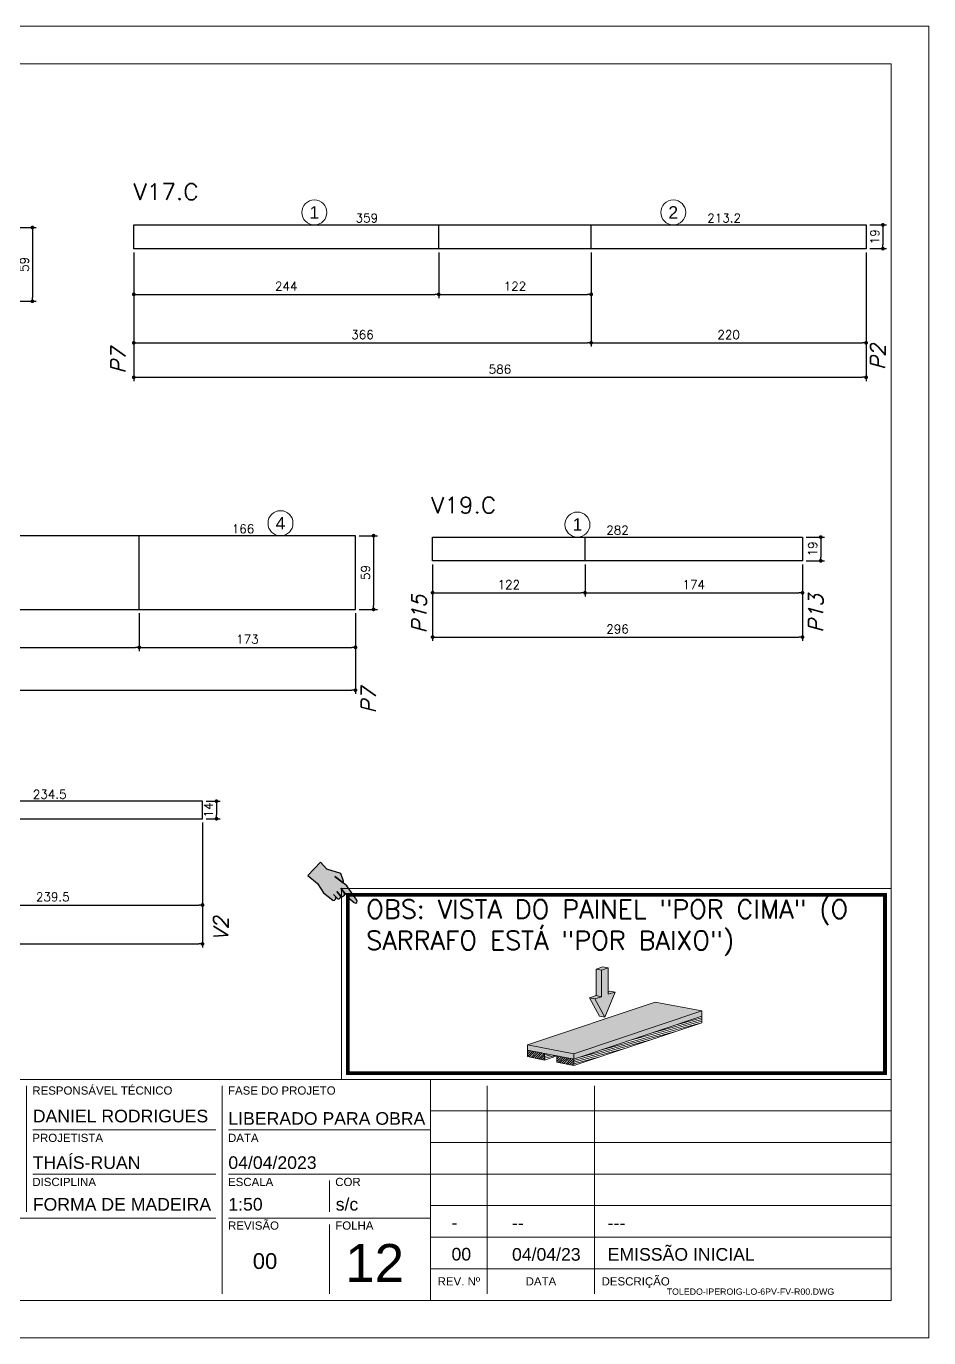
# Model space of a CAD drawing. Extents: x -20676 to 4767, y -817 to 14640.
# Drawn here: x -19914 to -19191, y 5232 to 6282 of the extents above; entities that cross this region are included whole.
import ezdxf
from ezdxf.enums import TextEntityAlignment as Align
from ezdxf.lldxf.tags import DXFTag

# ---------------------------------------------------------------- set-up
doc = ezdxf.new("R2010")
doc.units = 0
doc.header["$PDMODE"] = 2
doc.header["$PDSIZE"] = 10
doc.linetypes.add('CABLIN', pattern=[0.35, 0.25, -0.1])
doc.layers.get('0').update_dxf_attribs({"lineweight": 13})
doc.layers.get('Defpoints').update_dxf_attribs({"lineweight": 13})
for name, color, linetype, lineweight in [('contorno de painel', 7, 'Continuous', 13), ('cotas', 4, 'Continuous', 13), ('FOLHA MB', 7, 'Continuous', 13), ('HACHURACONCRETO', 7, 'Continuous', 13), ('Romaneio', 1, 'Continuous', 13), ('texto de viga', 7, 'Continuous', 13)]:
    doc.layers.add(name, color=color, linetype=linetype, lineweight=lineweight)
for name, color, linetype in [('Cota Sarrafo', 180, 'Continuous'), ('Painéis', 200, 'Continuous'), ('REGUA-80', 111, 'Continuous'), ('TEXTO_GERAL', 7, 'Continuous'), ('va165-sec', 5, 'DASHED')]:
    doc.layers.add(name, color=color, linetype=linetype)
doc.styles.add('ARIAL', font='arial.ttf', dxfattribs={"oblique": 15, "height": 25})
doc.styles.add('MB_C01', font='arial.ttf', dxfattribs={"height": 1.3})
doc.styles.add('MB_C02', font='arial.ttf', dxfattribs={"height": 2})
doc.styles.add('MB_C03', font='arial.ttf', dxfattribs={"height": 2.5})
doc.styles.add('MB_C04', font='arial.ttf', dxfattribs={"height": 6})
doc.styles.add('REGUA-120', font='ROMANS.shx', dxfattribs={"height": 15})
doc.styles.add('ROMANS', font='romans.shx')
tags = doc.linetypes.add('DASHED', pattern=[0.75, 0.5, -0.25]).pattern_tags.tags
tags[6:7] = [DXFTag(74, 4), DXFTag(75, 0), DXFTag(340, '0'), DXFTag(46, 1.0), DXFTag(50, 0.0), DXFTag(44, 0.0), DXFTag(45, 0.0)]
tags[4:5] = [DXFTag(74, 4), DXFTag(75, 0), DXFTag(340, '0'), DXFTag(46, 1.0), DXFTag(50, 0.0), DXFTag(44, 0.0), DXFTag(45, 0.0)]
doc.dimstyles.new('PAINEL', dxfattribs={"dimtxt": 7, "dimasz": 3, "dimexe": 3, "dimexo": 3, "dimgap": 3, "dimtad": 1, "dimdec": 1, "dimzin": 12, "dimdsep": 46, "dimtxsty": 'ROMANS', "dimblk": 'DOT', "dimcen": 0, "dimclrd": 4, "dimclre": 4, "dimclrt": 240, "dimadec": 1, "dimazin": 3, "dimtfac": 1, "dimtdec": 1, "dimtmove": 0, "dimatfit": 3, "dimfxl": 0, "dimtolj": 1, "dimtzin": 12, "dimarcsym": 0})
doc.dimstyles.new('projeto2', dxfattribs={"dimtxt": 7, "dimasz": 5, "dimexe": 1.25, "dimexo": 2.5, "dimgap": 2, "dimtad": 1, "dimdec": 1, "dimdsep": 46, "dimtxsty": 'ROMANS', "dimblk": 'OBLIQUE', "dimcen": 10, "dimdle": 1, "dimse1": 1, "dimse2": 1, "dimsd1": 1, "dimsd2": 1, "dimclrd": 256, "dimclre": 256, "dimclrt": 3, "dimadec": 0, "dimazin": 0, "dimtfac": 1, "dimtdec": 1, "dimtmove": 0, "dimatfit": 3, "dimldrblk": 'OBLIQUE', "dimfxl": 0, "dimlwd": -1, "dimlwe": -1, "dimarcsym": 0})

# ---------------------------------------------------------------- blocks, each defined once
blk = doc.blocks.new('A$Ceb89ac90')
at = {"color": 1}
for p, q in [((1086.3, 356.7), (70, 356.7)), ((763, 351.7), (763, 250.7)), ((919.6, 351.7), (919.6, 185)), ((1086.3, 356.7), (1086.3, 179.9)), ((1455, 356.7), (1086.3, 356.7)), ((1131.8, 185), (1131.8, 351.7)), ((1217.6, 351.7), (1217.6, 185)), ((1455, 331.5), (1086.3, 331.5)), ((914.6, 316.3), (768.1, 316.3)), ((1086.3, 316.3), (924.7, 316.3)), ((1455, 306.2), (1086.3, 306.2)), ((914.6, 281), (768.1, 281)), ((1086.3, 281), (924.7, 281)), ((1005.5, 275.9), (1005.5, 250.7)), ((1455, 281), (1086.3, 281)), ((1455, 255.7), (1086.3, 255.7)), ((914.6, 245.6), (440.7, 245.6)), ((1086.3, 245.6), (924.7, 245.6)), ((1005.5, 240.6), (1005.5, 185)), ((1455, 230.4), (1086.3, 230.4)), ((1455, 205.2), (1086.3, 205.2))]:
    blk.add_line(p, q, dxfattribs=at)
for points in [[(0, 1199.9), (0, 149.9), (1485, 149.9), (1485, 1199.9)], [(70, 1169.9), (70, 179.9), (1455, 179.9), (1455, 1169.9)]]:
    blk.add_lwpolyline(points, close=True, dxfattribs=at)
at = {"color": 6, "style": 'MB_C01'}
for s, height, p in [('RESPONSÁVEL TÉCNICO', 6.566, (767.7, 344.6)), ('FASE DO PROJETO', 6.566, (924.3, 344.6)), ('PROJETISTA', 6.57, (767.7, 306.7)), ('DATA', 6.57, (924.3, 306.7)), ('DISCIPLINA', 6.57, (767.7, 271.4)), ('ESCALA', 6.57, (924.3, 271.4)), ('COR', 6.57, (1010.1, 271.4)), ('REVISÃO', 6.57, (924.3, 236.5)), ('FOLHA', 6.57, (1010.1, 236.5))]:
    blk.add_text(s, height=height, dxfattribs=at).set_placement(p)
at = {"color": 5, "style": 'MB_C02'}
for s, p in [('DANIEL RODRIGUES', (768.1, 322.4)), ('FORMA DE MADEIRA', (768.1, 251.7))]:
    blk.add_text(s, height=10.102, dxfattribs=at).set_placement(p)
at = {"color": 6, "style": 'MB_C01'}
for s, p in [('DESCRIÇÃO', (1250.5, 195.1)), ('REV. Nº', (1109, 195.1)), ('DATA', (1174.7, 195.1))]:
    blk.add_text(s, height=6.57, dxfattribs=at).set_placement(p, align=Align.MIDDLE_CENTER)
at = {"insert": (1275.3, 189.4), "char_height": 5.051, "width": 210.818, "attachment_point": 1, "style": 'MB_C04'}
blk.add_mtext('TOLEDO-IPEROIG-LO-6PV-FV-R00.DWG', dxfattribs=at)
at = {"color": 5}
for tag, p, height, style in [('REV_05', (1103.1, 338.1), 10.1, 'MB_C02'), ('DATA_REV_05', (1151.5, 337.9), 10.1, 'MB_C02'), ('INFO_REV_05', (1228.1, 337.9), 10.1, 'MB_C02'), ('CLIENTE', (449.7, 328.8), 12.6, 'MB_C03'), ('FASE', (924.6, 320.5), 10.1, 'MB_C02'), ('REV_04', (1103.1, 312.8), 10.1, 'MB_C02'), ('DATA_REV_04', (1151.5, 312.7), 10.1, 'MB_C02'), ('INFO_REV_04', (1228.1, 312.7), 10.1, 'MB_C02'), ('PROJETISTA', (768, 285.1), 10.1, 'MB_C02'), ('DATA', (924.6, 285.1), 10.1, 'MB_C02'), ('REV_03', (1103.1, 287.6), 10.1, 'MB_C02'), ('DATA_REV_03', (1151.5, 287.4), 10.1, 'MB_C02'), ('INFO_REV_03', (1228.1, 287.4), 10.1, 'MB_C02'), ('OBRA', (449.7, 273.3), 12.6, 'MB_C03'), ('REV_02', (1103.1, 262.3), 10.1, 'MB_C02'), ('DATA_REV_02', (1151.5, 262.1), 10.1, 'MB_C02'), ('INFO_REV_02', (1228.1, 262.1), 10.1, 'MB_C02'), ('ESC', (924.6, 251.8), 10.1, 'MB_C02'), ('COR', (1010.5, 251.8), 10.1, 'MB_C02'), ('REV_01', (1103.1, 237.1), 10.1, 'MB_C02'), ('DATA_REV_01', (1151.5, 236.9), 10.1, 'MB_C02'), ('INFO_REV_01', (1228.1, 236.9), 10.1, 'MB_C02'), ('PAVIMENTO', (449.7, 215.3), 12.6, 'MB_C03'), ('FL', (1018.1, 194.7), 30.3, 'MB_C04'), ('REV_00', (1103.1, 211.8), 10.1, 'MB_C02'), ('DATA_REV_00', (1151.5, 211.6), 10.1, 'MB_C02'), ('EMISSÃO_INICIAL', (1228.1, 211.6), 10.1, 'MB_C02'), ('REV', (944.1, 205), 12.6, 'MB_C03')]:
    blk.add_attdef(tag, p, '', height=height, dxfattribs=dict(at, style=style))
at = {"color": 6, "style": 'MB_C02'}
for tag, p in [('ENDEREÇO_CLIENTE', (449.7, 307.8)), ('ENDEREÇO_OBRA', (449.7, 252.7)), ('TIPO_DE_PROJETO', (449.7, 192.3))]:
    blk.add_attdef(tag, p, '', height=10.1, dxfattribs=at)
blk = doc.blocks.new('INDICADOR')
at = {"layer": 'va165-sec', "ltscale": 100}
blk.add_hatch(color=61, dxfattribs=at).paths.add_polyline_path([(-59.7, -24.5), (-37.5, -24.3), (-35.4, -22.8), (-34.7, -18.5), (-36.9, -15.9), (-32.1, -16.5), (-29.9, -15.1), (-29.3, -11.2), (-31.5, -8.9), (-29.5, -9.3), (-27.5, -7.7), (-26.6, -3.4), (-28.9, -0.4), (-18.5, -2.8), (-3.7, -3.1), (-0.7, -1.9), (0, 0), (-1.3, 2.8), (-2.9, 3.5), (-33.7, 13.2), (-42.6, 13.1), (-44, 16), (-56.7, 23.9), (-82.1, 13.8), (-99.5, 16.7), (-102.1, -17), (-79.1, -17.5)])
at = {"layer": 'REGUA-80', "color": 1}
blk.add_lwpolyline([(-102.1, -17), (-79.1, -17.5), (-59.7, -24.5), (-37.5, -24.3), (-35.4, -22.8), (-34.7, -18.5), (-36.9, -15.9), (-43.1, -15.1), (-32.1, -16.5), (-29.9, -15.1), (-29.3, -11.2), (-31.5, -8.9), (-41.5, -7), (-29.5, -9.3), (-27.5, -7.7), (-26.6, -3.4), (-28.9, -0.4), (-39.8, 2.2), (-18.5, -2.8), (-3.7, -3.1), (-0.7, -1.9), (0, 0), (-1.3, 2.8), (-2.9, 3.5), (-33.7, 13.2), (-42.6, 13.1), (-61.9, 12.9), (-42.6, 13.1), (-44, 16), (-56.7, 23.9), (-82.1, 13.8), (-99.5, 16.7), (-102.1, -17)], dxfattribs=at)
blk = doc.blocks.new('DEDADA')
at = {"linetype": 'Continuous', "ltscale": 100, "xscale": 0.5000000000004939, "yscale": 0.5000000000004939, "zscale": 0.5000000000004939, "rotation": 321.5463332659798}
blk.add_blockref('INDICADOR', (63.1, 17), dxfattribs=at)
blk = doc.blocks.new('FDSFSDFSDF')
at = {"layer": 'HACHURACONCRETO'}
h = blk.add_hatch(color=1, dxfattribs=at)
h.dxf.hatch_style = 1
h.paths.add_polyline_path([(-20956.4, 7327.5), (-20960.7, 7328.3), (-20960.7, 7307.2), (-20956.4, 7306.3)], flags=17)
h.paths.add_polyline_path([(-20951, 7329.3), (-20956.4, 7327.5), (-20956.4, 7306.3), (-20961.8, 7304.5), (-20953.7, 7289.8), (-20945.6, 7310), (-20951, 7308.2)])
h.paths.add_polyline_path([(-20961.8, 7304.5), (-20966.1, 7305.3), (-20958, 7290.7), (-20953.7, 7289.8)])
h.paths.add_polyline_path([(-20956.4, 7306.3), (-20960.7, 7307.2), (-20966.1, 7305.3), (-20961.8, 7304.5)])
h.paths.add_polyline_path([(-20945.6, 7310), (-20949.9, 7310.8), (-20951, 7310.4), (-20951, 7308.2)], flags=17)
h.paths.add_polyline_path([(-20951, 7329.3), (-20955.3, 7330.1), (-20960.7, 7328.3), (-20956.4, 7327.5)])
h = blk.add_hatch(color=253, dxfattribs=at)
h.dxf.hatch_style = 1
h.paths.add_polyline_path([(-20876.3, 7294.9), (-20913.5, 7302), (-21015.7, 7267.8), (-20978.5, 7260.6)])
h.paths.add_polyline_path([(-21015.7, 7267.8), (-21015.7, 7263.5), (-20978.5, 7256.4), (-20978.5, 7260.6)])
h.paths.add_polyline_path([(-20876.3, 7290.6), (-20876.3, 7294.9), (-20978.5, 7260.6), (-20978.5, 7256.4)])
h = blk.add_hatch(dxfattribs=at)
h.set_pattern_fill('ANSI31', color=252, scale=0.409149, angle=150)
h.set_pattern_definition([(195, (7609.989, -2957.4306), (0.336218163, -1.254783266), [])])
h.paths.add_polyline_path([(-20992.2, 7258.9), (-20992.2, 7259), (-21002, 7260.9), (-21002, 7255.6)])
h.paths.add_polyline_path([(-20876.3, 7285.4), (-20876.3, 7290.6), (-20978.5, 7256.4), (-20978.5, 7251.1)])
h = blk.add_hatch(dxfattribs=at)
h.set_pattern_fill('ANSI31', color=252, scale=0.409149)
h.set_pattern_definition([(45, (7609.989, -2957.4306), (-0.918565103, 0.918565103), [])])
h.paths.add_polyline_path([(-21002, 7260.9), (-21015.7, 7263.5), (-21015.7, 7258.3), (-21002, 7255.6)])
h.paths.add_polyline_path([(-20978.5, 7256.4), (-20992.2, 7259), (-20992.2, 7253.8), (-20978.5, 7251.1)])
at = {"color": 0, "linetype": 'Continuous', "lineweight": 0, "extrusion": (5.55112e-17, 0.967349, 0.253449)}
for p, q in [((-20960.7, 7328.3), (-20955.3, 7330.1)), ((-20951, 7329.3), (-20956.4, 7327.5)), ((-20951, 7329.3), (-20955.3, 7330.1)), ((-20951, 7308.2), (-20951, 7329.3)), ((-20956.4, 7327.5), (-20960.7, 7328.3)), ((-20960.7, 7307.2), (-20960.7, 7328.3)), ((-20956.4, 7327.5), (-20956.4, 7306.3)), ((-20953.7, 7289.8), (-20945.6, 7310)), ((-20951, 7310.4), (-20949.9, 7310.8)), ((-20945.6, 7310), (-20951, 7308.2)), ((-20945.6, 7310), (-20949.9, 7310.8)), ((-20913.5, 7302), (-21015.7, 7267.8)), ((-20966.1, 7305.3), (-20960.7, 7307.2)), ((-20961.8, 7304.5), (-20966.1, 7305.3)), ((-20958, 7290.7), (-20966.1, 7305.3)), ((-20956.4, 7306.3), (-20961.8, 7304.5)), ((-20961.8, 7304.5), (-20953.7, 7289.8)), ((-20956.4, 7306.3), (-20960.7, 7307.2)), ((-20876.3, 7294.9), (-20913.5, 7302)), ((-20978.5, 7260.6), (-20876.3, 7294.9)), ((-20876.3, 7290.6), (-20978.5, 7256.4)), ((-20876.3, 7290.6), (-20978.5, 7256.4)), ((-20953.7, 7289.8), (-20958, 7290.7)), ((-20876.3, 7290.6), (-20876.3, 7294.9)), ((-20876.3, 7290.6), (-20876.3, 7285.4)), ((-20876.3, 7285.4), (-20978.5, 7251.1)), ((-21015.7, 7267.8), (-20978.5, 7260.6)), ((-21015.7, 7263.5), (-21015.7, 7267.8)), ((-21015.7, 7263.5), (-21015.7, 7258.3)), ((-21015.7, 7263.5), (-21002, 7260.9)), ((-20978.5, 7256.4), (-21015.7, 7263.5)), ((-21002, 7255.6), (-21015.7, 7258.3)), ((-21002, 7260.9), (-21002, 7255.6)), ((-20992.2, 7258.9), (-21002, 7255.6)), ((-20978.5, 7256.4), (-20992.2, 7259)), ((-20992.2, 7259), (-20992.2, 7253.8)), ((-20978.5, 7256.4), (-20978.5, 7260.6)), ((-20978.5, 7256.4), (-20978.5, 7251.1)), ((-20978.5, 7251.1), (-20992.2, 7253.8))]:
    blk.add_line(p, q, dxfattribs=at)
blk.add_lwpolyline([(-21164.5, 7392.8), (-20724.6, 7392.8), (-20724.6, 7240), (-21164.5, 7240)], close=True)
at = {"const_width": 3}
blk.add_lwpolyline([(-21159.5, 7387.8), (-20729.6, 7387.8), (-20729.6, 7245), (-21159.5, 7245)], close=True, dxfattribs=at)
at = {"lineweight": 5, "xscale": 0.8622490710097133, "yscale": 0.8622490710097133, "zscale": 0.2874163570032379}
blk.add_blockref('DEDADA', (-21206.7, 7367), dxfattribs=at)
at = {"layer": 'contorno de painel', "linetype": 'CABLIN', "insert": (-21144.8, 7383.9), "char_height": 15, "attachment_point": 1, "style": 'ROMANS'}
blk.add_mtext_dynamic_manual_height_columns('OBS: VISTA DO PAINEL "POR CIMA" (O SARRAFO ESTÁ "POR BAIXO")', width=429.807, gutter_width=45, heights=[0], dxfattribs=at)
blk = doc.blocks.new('_Dot')
at = {"color": 0, "linetype": 'ByBlock', "lineweight": -2}
blk.add_line((-0.5, 0), (-1, 0), dxfattribs=at)
at = {"color": 0, "linetype": 'ByBlock', "const_width": 0.5}
blk.add_lwpolyline([(-0.25, 0, 1), (0.25, 0, 1)], format="xyb", close=True, dxfattribs=at)
blk = doc.blocks.new('*D853')
at = {"layer": 'cotas', "color": 4, "lineweight": -2, "transparency": 16777216}
for p, q in [((-19929.9, 6121.1), (-19905.6, 6121.1)), ((-19908.6, 6118.1), (-19908.6, 6065.1)), ((-19929.9, 6062.1), (-19905.6, 6062.1))]:
    blk.add_line(p, q, dxfattribs=at)
at = {"layer": 'Defpoints', "color": 0, "transparency": 16777216}
for p in [(-19932.9, 6121.1), (-19932.9, 6062.1), (-19908.6, 6062.1)]:
    blk.add_point(p, dxfattribs=at)
at = {"layer": 'cotas', "color": 4, "lineweight": -2, "transparency": 16777216, "xscale": 3, "yscale": 3, "zscale": 3}
for p, rotation in [((-19908.6, 6121.1), 90), ((-19908.6, 6062.1), 270)]:
    blk.add_blockref('_Dot', p, dxfattribs=dict(at, rotation=rotation))
at = {"layer": 'cotas', "color": 240, "transparency": 16777216, "insert": (-19915.1, 6091.6), "char_height": 7, "attachment_point": 5, "rotation": 90, "style": 'ROMANS'}
blk.add_mtext('\\A1;59', dxfattribs=at)
blk = doc.blocks.new('*D857')
at = {"layer": 'cotas', "color": 4, "lineweight": -2, "transparency": 16777216}
for p, q in [((-19827.5, 6101.2), (-19827.5, 5998.2)), ((-19241.5, 6101.2), (-19241.5, 5998.2)), ((-19824.5, 6001.2), (-19244.5, 6001.2))]:
    blk.add_line(p, q, dxfattribs=at)
at = {"layer": 'Defpoints', "color": 0, "transparency": 16777216}
for p in [(-19827.5, 6104.2), (-19241.5, 6104.2), (-19241.5, 6001.2)]:
    blk.add_point(p, dxfattribs=at)
at = {"layer": 'cotas', "color": 4, "lineweight": -2, "transparency": 16777216, "xscale": 3, "yscale": 3, "zscale": 3, "rotation": 180}
blk.add_blockref('_Dot', (-19827.5, 6001.2), dxfattribs=at)
at = {"layer": 'cotas', "color": 4, "lineweight": -2, "transparency": 16777216, "xscale": 3, "yscale": 3, "zscale": 3}
blk.add_blockref('_Dot', (-19241.5, 6001.2), dxfattribs=at)
at = {"layer": 'cotas', "color": 240, "transparency": 16777216, "insert": (-19534.5, 6007.7), "char_height": 7, "attachment_point": 5, "style": 'ROMANS'}
blk.add_mtext('\\A1;586', dxfattribs=at)
blk = doc.blocks.new('*D858')
at = {"layer": 'cotas', "color": 4, "lineweight": -2, "transparency": 16777216}
for p, q in [((-19238.5, 6123.2), (-19225.1, 6123.2)), ((-19228.1, 6120.2), (-19228.1, 6107.2)), ((-19238.5, 6104.2), (-19225.1, 6104.2))]:
    blk.add_line(p, q, dxfattribs=at)
at = {"layer": 'Defpoints', "color": 0, "transparency": 16777216}
for p in [(-19241.5, 6123.2), (-19241.5, 6104.2), (-19228.1, 6104.2)]:
    blk.add_point(p, dxfattribs=at)
at = {"layer": 'cotas', "color": 4, "lineweight": -2, "transparency": 16777216, "xscale": 3, "yscale": 3, "zscale": 3}
for p, rotation in [((-19228.1, 6123.2), 90), ((-19228.1, 6104.2), 270)]:
    blk.add_blockref('_Dot', p, dxfattribs=dict(at, rotation=rotation))
at = {"layer": 'cotas', "color": 240, "transparency": 16777216, "insert": (-19234.6, 6113.7), "char_height": 7, "attachment_point": 5, "rotation": 90, "style": 'ROMANS'}
blk.add_mtext('\\A1;19', dxfattribs=at)
blk = doc.blocks.new('*D859')
at = {"layer": 'cotas', "color": 4, "lineweight": -2, "transparency": 16777216}
for p, q in [((-19827.5, 6101.2), (-19827.5, 6064.6)), ((-19583.5, 6101.2), (-19583.5, 6064.6)), ((-19824.5, 6067.6), (-19586.5, 6067.6))]:
    blk.add_line(p, q, dxfattribs=at)
at = {"layer": 'Defpoints', "color": 0, "transparency": 16777216}
for p in [(-19827.5, 6104.2), (-19583.5, 6104.2), (-19583.5, 6067.6)]:
    blk.add_point(p, dxfattribs=at)
at = {"layer": 'cotas', "color": 4, "lineweight": -2, "transparency": 16777216, "xscale": 3, "yscale": 3, "zscale": 3, "rotation": 180}
blk.add_blockref('_Dot', (-19827.5, 6067.6), dxfattribs=at)
at = {"layer": 'cotas', "color": 4, "lineweight": -2, "transparency": 16777216, "xscale": 3, "yscale": 3, "zscale": 3}
blk.add_blockref('_Dot', (-19583.5, 6067.6), dxfattribs=at)
at = {"layer": 'cotas', "color": 240, "transparency": 16777216, "insert": (-19705.5, 6074.1), "char_height": 7, "attachment_point": 5, "style": 'ROMANS'}
blk.add_mtext('\\A1;244', dxfattribs=at)
blk = doc.blocks.new('*D860')
at = {"layer": 'cotas', "color": 4, "lineweight": -2, "transparency": 16777216}
for p, q in [((-19583.5, 6101.2), (-19583.5, 6064.6)), ((-19461.5, 6101.2), (-19461.5, 6064.6)), ((-19580.5, 6067.6), (-19464.5, 6067.6))]:
    blk.add_line(p, q, dxfattribs=at)
at = {"layer": 'Defpoints', "color": 0, "transparency": 16777216}
for p in [(-19583.5, 6104.2), (-19461.5, 6104.2), (-19461.5, 6067.6)]:
    blk.add_point(p, dxfattribs=at)
at = {"layer": 'cotas', "color": 4, "lineweight": -2, "transparency": 16777216, "xscale": 3, "yscale": 3, "zscale": 3, "rotation": 180}
blk.add_blockref('_Dot', (-19583.5, 6067.6), dxfattribs=at)
at = {"layer": 'cotas', "color": 4, "lineweight": -2, "transparency": 16777216, "xscale": 3, "yscale": 3, "zscale": 3}
blk.add_blockref('_Dot', (-19461.5, 6067.6), dxfattribs=at)
at = {"layer": 'cotas', "color": 240, "transparency": 16777216, "insert": (-19522.5, 6074.1), "char_height": 7, "attachment_point": 5, "style": 'ROMANS'}
blk.add_mtext('\\A1;122', dxfattribs=at)
blk = doc.blocks.new('*D861')
at = {"layer": 'cotas', "color": 4, "lineweight": -2, "transparency": 16777216}
for p, q in [((-19461.5, 6101.2), (-19461.5, 6025.8)), ((-19241.5, 6101.2), (-19241.5, 6025.8)), ((-19458.5, 6028.8), (-19244.5, 6028.8))]:
    blk.add_line(p, q, dxfattribs=at)
at = {"layer": 'Defpoints', "color": 0, "transparency": 16777216}
for p in [(-19461.5, 6104.2), (-19241.5, 6104.2), (-19241.5, 6028.8)]:
    blk.add_point(p, dxfattribs=at)
at = {"layer": 'cotas', "color": 4, "lineweight": -2, "transparency": 16777216, "xscale": 3, "yscale": 3, "zscale": 3, "rotation": 180}
blk.add_blockref('_Dot', (-19461.5, 6028.8), dxfattribs=at)
at = {"layer": 'cotas', "color": 4, "lineweight": -2, "transparency": 16777216, "xscale": 3, "yscale": 3, "zscale": 3}
blk.add_blockref('_Dot', (-19241.5, 6028.8), dxfattribs=at)
at = {"layer": 'cotas', "color": 240, "transparency": 16777216, "insert": (-19351.5, 6035.3), "char_height": 7, "attachment_point": 5, "style": 'ROMANS'}
blk.add_mtext('\\A1;220', dxfattribs=at)
blk = doc.blocks.new('*D862')
at = {"layer": 'Defpoints', "color": 0, "transparency": 16777216}
for p in [(-19820.5, 6123.2), (-19461.5, 6123.2), (-19461.5, 6123.2)]:
    blk.add_point(p, dxfattribs=at)
at = {"layer": 'Cota Sarrafo', "color": 3, "transparency": 16777216, "insert": (-19641, 6128.7), "char_height": 7, "attachment_point": 5, "style": 'ROMANS'}
blk.add_mtext('359', dxfattribs=at)
blk = doc.blocks.new('_OBLIQUE')
at = {"color": 0, "linetype": 'ByBlock', "lineweight": -2}
for p, q in [((0, 0), (-1, 0)), ((-0.5, -0.5), (0.5, 0.5))]:
    blk.add_line(p, q, dxfattribs=at)
blk = doc.blocks.new('*D863')
at = {"layer": 'Defpoints', "color": 0, "transparency": 16777216}
for p in [(-19461.7, 6123.9), (-19248.5, 6123.2), (-19248.5, 6123.2)]:
    blk.add_point(p, dxfattribs=at)
at = {"layer": 'Cota Sarrafo', "color": 3, "transparency": 16777216, "insert": (-19355.1, 6128.7), "char_height": 7, "attachment_point": 5, "style": 'ROMANS'}
blk.add_mtext('213.2', dxfattribs=at)
blk = doc.blocks.new('*D864')
at = {"layer": 'cotas', "color": 4, "lineweight": -2, "transparency": 16777216}
for p, q in [((-19827.5, 6101.2), (-19827.5, 6025.8)), ((-19461.5, 6101.2), (-19461.5, 6025.8)), ((-19824.5, 6028.8), (-19464.5, 6028.8))]:
    blk.add_line(p, q, dxfattribs=at)
at = {"layer": 'Defpoints', "color": 0, "transparency": 16777216}
for p in [(-19827.5, 6104.2), (-19461.5, 6104.2), (-19461.5, 6028.8)]:
    blk.add_point(p, dxfattribs=at)
at = {"layer": 'cotas', "color": 4, "lineweight": -2, "transparency": 16777216, "xscale": 3, "yscale": 3, "zscale": 3, "rotation": 180}
blk.add_blockref('_Dot', (-19827.5, 6028.8), dxfattribs=at)
at = {"layer": 'cotas', "color": 4, "lineweight": -2, "transparency": 16777216, "xscale": 3, "yscale": 3, "zscale": 3}
blk.add_blockref('_Dot', (-19461.5, 6028.8), dxfattribs=at)
at = {"layer": 'cotas', "color": 240, "transparency": 16777216, "insert": (-19644.5, 6035.3), "char_height": 7, "attachment_point": 5, "style": 'ROMANS'}
blk.add_mtext('\\A1;366', dxfattribs=at)
blk = doc.blocks.new('*D865')
at = {"layer": 'cotas', "color": 4, "lineweight": -2, "transparency": 16777216}
for p, q in [((-20555.1, 5812.4), (-20555.1, 5747.7)), ((-19650.1, 5812.4), (-19650.1, 5747.7)), ((-20552.1, 5750.7), (-19653.1, 5750.7))]:
    blk.add_line(p, q, dxfattribs=at)
at = {"layer": 'Defpoints', "color": 0, "transparency": 16777216}
for p in [(-20555.1, 5815.4), (-19650.1, 5815.4), (-19650.1, 5750.7)]:
    blk.add_point(p, dxfattribs=at)
at = {"layer": 'cotas', "color": 4, "lineweight": -2, "transparency": 16777216, "xscale": 3, "yscale": 3, "zscale": 3, "rotation": 180}
blk.add_blockref('_Dot', (-20555.1, 5750.7), dxfattribs=at)
at = {"layer": 'cotas', "color": 4, "lineweight": -2, "transparency": 16777216, "xscale": 3, "yscale": 3, "zscale": 3}
blk.add_blockref('_Dot', (-19650.1, 5750.7), dxfattribs=at)
at = {"layer": 'cotas', "color": 240, "transparency": 16777216, "insert": (-20102.6, 5757.2), "char_height": 7, "attachment_point": 5, "style": 'ROMANS'}
blk.add_mtext('\\A1;905', dxfattribs=at)
blk = doc.blocks.new('*D866')
at = {"layer": 'cotas', "color": 4, "lineweight": -2, "transparency": 16777216}
for p, q in [((-19647.1, 5874.4), (-19632.6, 5874.4)), ((-19635.6, 5871.4), (-19635.6, 5818.4)), ((-19647.1, 5815.4), (-19632.6, 5815.4))]:
    blk.add_line(p, q, dxfattribs=at)
at = {"layer": 'Defpoints', "color": 0, "transparency": 16777216}
for p in [(-19650.1, 5874.4), (-19650.1, 5815.4), (-19635.6, 5815.4)]:
    blk.add_point(p, dxfattribs=at)
at = {"layer": 'cotas', "color": 4, "lineweight": -2, "transparency": 16777216, "xscale": 3, "yscale": 3, "zscale": 3}
for p, rotation in [((-19635.6, 5874.4), 90), ((-19635.6, 5815.4), 270)]:
    blk.add_blockref('_Dot', p, dxfattribs=dict(at, rotation=rotation))
at = {"layer": 'cotas', "color": 240, "transparency": 16777216, "insert": (-19642.1, 5844.9), "char_height": 7, "attachment_point": 5, "rotation": 90, "style": 'ROMANS'}
blk.add_mtext('\\A1;59', dxfattribs=at)
blk = doc.blocks.new('*D869')
at = {"layer": 'cotas', "color": 4, "lineweight": -2, "transparency": 16777216}
for p, q in [((-20067.1, 5812.4), (-20067.1, 5782)), ((-19823.1, 5812.4), (-19823.1, 5782)), ((-20064.1, 5785), (-19826.1, 5785))]:
    blk.add_line(p, q, dxfattribs=at)
at = {"layer": 'Defpoints', "color": 0, "transparency": 16777216}
for p in [(-20067.1, 5815.4), (-19823.1, 5815.4), (-19823.1, 5785)]:
    blk.add_point(p, dxfattribs=at)
at = {"layer": 'cotas', "color": 4, "lineweight": -2, "transparency": 16777216, "xscale": 3, "yscale": 3, "zscale": 3, "rotation": 180}
blk.add_blockref('_Dot', (-20067.1, 5785), dxfattribs=at)
at = {"layer": 'cotas', "color": 4, "lineweight": -2, "transparency": 16777216, "xscale": 3, "yscale": 3, "zscale": 3}
blk.add_blockref('_Dot', (-19823.1, 5785), dxfattribs=at)
at = {"layer": 'cotas', "color": 240, "transparency": 16777216, "insert": (-19945.1, 5791.5), "char_height": 7, "attachment_point": 5, "style": 'ROMANS'}
blk.add_mtext('\\A1;244', dxfattribs=at)
blk = doc.blocks.new('*D870')
at = {"layer": 'cotas', "color": 4, "lineweight": -2, "transparency": 16777216}
for p, q in [((-19823.1, 5812.4), (-19823.1, 5782)), ((-19650.1, 5812.4), (-19650.1, 5782)), ((-19820.1, 5785), (-19653.1, 5785))]:
    blk.add_line(p, q, dxfattribs=at)
at = {"layer": 'Defpoints', "color": 0, "transparency": 16777216}
for p in [(-19823.1, 5815.4), (-19650.1, 5815.4), (-19650.1, 5785)]:
    blk.add_point(p, dxfattribs=at)
at = {"layer": 'cotas', "color": 4, "lineweight": -2, "transparency": 16777216, "xscale": 3, "yscale": 3, "zscale": 3, "rotation": 180}
blk.add_blockref('_Dot', (-19823.1, 5785), dxfattribs=at)
at = {"layer": 'cotas', "color": 4, "lineweight": -2, "transparency": 16777216, "xscale": 3, "yscale": 3, "zscale": 3}
blk.add_blockref('_Dot', (-19650.1, 5785), dxfattribs=at)
at = {"layer": 'cotas', "color": 240, "transparency": 16777216, "insert": (-19736.6, 5791.5), "char_height": 7, "attachment_point": 5, "style": 'ROMANS'}
blk.add_mtext('\\A1;173', dxfattribs=at)
blk = doc.blocks.new('*D871')
at = {"layer": 'cotas', "color": 4, "lineweight": -2, "transparency": 16777216}
for p, q in [((-19588.4, 5851.3), (-19588.4, 5790.2)), ((-19292.4, 5851.3), (-19292.4, 5790.2)), ((-19585.4, 5793.2), (-19295.4, 5793.2))]:
    blk.add_line(p, q, dxfattribs=at)
at = {"layer": 'Defpoints', "color": 0, "transparency": 16777216}
for p in [(-19588.4, 5854.3), (-19292.4, 5854.3), (-19292.4, 5793.2)]:
    blk.add_point(p, dxfattribs=at)
at = {"layer": 'cotas', "color": 4, "lineweight": -2, "transparency": 16777216, "xscale": 3, "yscale": 3, "zscale": 3, "rotation": 180}
blk.add_blockref('_Dot', (-19588.4, 5793.2), dxfattribs=at)
at = {"layer": 'cotas', "color": 4, "lineweight": -2, "transparency": 16777216, "xscale": 3, "yscale": 3, "zscale": 3}
blk.add_blockref('_Dot', (-19292.4, 5793.2), dxfattribs=at)
at = {"layer": 'cotas', "color": 240, "transparency": 16777216, "insert": (-19440.4, 5799.7), "char_height": 7, "attachment_point": 5, "style": 'ROMANS'}
blk.add_mtext('\\A1;296', dxfattribs=at)
blk = doc.blocks.new('*D872')
at = {"layer": 'cotas', "color": 4, "lineweight": -2, "transparency": 16777216}
for p, q in [((-19289.4, 5873.3), (-19274.8, 5873.3)), ((-19277.8, 5870.3), (-19277.8, 5857.3)), ((-19289.4, 5854.3), (-19274.8, 5854.3))]:
    blk.add_line(p, q, dxfattribs=at)
at = {"layer": 'Defpoints', "color": 0, "transparency": 16777216}
for p in [(-19292.4, 5873.3), (-19292.4, 5854.3), (-19277.8, 5854.3)]:
    blk.add_point(p, dxfattribs=at)
at = {"layer": 'cotas', "color": 4, "lineweight": -2, "transparency": 16777216, "xscale": 3, "yscale": 3, "zscale": 3}
for p, rotation in [((-19277.8, 5873.3), 90), ((-19277.8, 5854.3), 270)]:
    blk.add_blockref('_Dot', p, dxfattribs=dict(at, rotation=rotation))
at = {"layer": 'cotas', "color": 240, "transparency": 16777216, "insert": (-19284.3, 5863.8), "char_height": 7, "attachment_point": 5, "rotation": 90, "style": 'ROMANS'}
blk.add_mtext('\\A1;19', dxfattribs=at)
blk = doc.blocks.new('*D873')
at = {"layer": 'cotas', "color": 4, "lineweight": -2, "transparency": 16777216}
for p, q in [((-19588.4, 5851.3), (-19588.4, 5825.7)), ((-19466.4, 5851.3), (-19466.4, 5825.7)), ((-19585.4, 5828.7), (-19469.4, 5828.7))]:
    blk.add_line(p, q, dxfattribs=at)
at = {"layer": 'Defpoints', "color": 0, "transparency": 16777216}
for p in [(-19588.4, 5854.3), (-19466.4, 5854.3), (-19466.4, 5828.7)]:
    blk.add_point(p, dxfattribs=at)
at = {"layer": 'cotas', "color": 4, "lineweight": -2, "transparency": 16777216, "xscale": 3, "yscale": 3, "zscale": 3, "rotation": 180}
blk.add_blockref('_Dot', (-19588.4, 5828.7), dxfattribs=at)
at = {"layer": 'cotas', "color": 4, "lineweight": -2, "transparency": 16777216, "xscale": 3, "yscale": 3, "zscale": 3}
blk.add_blockref('_Dot', (-19466.4, 5828.7), dxfattribs=at)
at = {"layer": 'cotas', "color": 240, "transparency": 16777216, "insert": (-19527.4, 5835.2), "char_height": 7, "attachment_point": 5, "style": 'ROMANS'}
blk.add_mtext('\\A1;122', dxfattribs=at)
blk = doc.blocks.new('*D874')
at = {"layer": 'cotas', "color": 4, "lineweight": -2, "transparency": 16777216}
for p, q in [((-19466.4, 5851.3), (-19466.4, 5825.7)), ((-19292.4, 5851.3), (-19292.4, 5825.7)), ((-19463.4, 5828.7), (-19295.4, 5828.7))]:
    blk.add_line(p, q, dxfattribs=at)
at = {"layer": 'Defpoints', "color": 0, "transparency": 16777216}
for p in [(-19466.4, 5854.3), (-19292.4, 5854.3), (-19292.4, 5828.7)]:
    blk.add_point(p, dxfattribs=at)
at = {"layer": 'cotas', "color": 4, "lineweight": -2, "transparency": 16777216, "xscale": 3, "yscale": 3, "zscale": 3, "rotation": 180}
blk.add_blockref('_Dot', (-19466.4, 5828.7), dxfattribs=at)
at = {"layer": 'cotas', "color": 4, "lineweight": -2, "transparency": 16777216, "xscale": 3, "yscale": 3, "zscale": 3}
blk.add_blockref('_Dot', (-19292.4, 5828.7), dxfattribs=at)
at = {"layer": 'cotas', "color": 240, "transparency": 16777216, "insert": (-19379.4, 5835.2), "char_height": 7, "attachment_point": 5, "style": 'ROMANS'}
blk.add_mtext('\\A1;174', dxfattribs=at)
blk = doc.blocks.new('*D875')
at = {"layer": 'Defpoints', "color": 0, "transparency": 16777216}
for p in [(-19581.4, 5873.3), (-19299.4, 5873.3), (-19299.4, 5873.3)]:
    blk.add_point(p, dxfattribs=at)
at = {"layer": 'Cota Sarrafo', "color": 3, "transparency": 16777216, "insert": (-19440.4, 5878.8), "char_height": 7, "attachment_point": 5, "style": 'ROMANS'}
blk.add_mtext('282', dxfattribs=at)
blk = doc.blocks.new('*D879')
at = {"layer": 'cotas', "color": 4, "lineweight": -2, "transparency": 16777216}
for p, q in [((-20378, 5644.8), (-20378, 5544.6)), ((-19772.5, 5644.8), (-19772.5, 5544.6)), ((-20375, 5547.6), (-19775.5, 5547.6))]:
    blk.add_line(p, q, dxfattribs=at)
at = {"layer": 'Defpoints', "color": 0, "transparency": 16777216}
for p in [(-20378, 5647.8), (-19772.5, 5647.8), (-19772.5, 5547.6)]:
    blk.add_point(p, dxfattribs=at)
at = {"layer": 'cotas', "color": 4, "lineweight": -2, "transparency": 16777216, "xscale": 3, "yscale": 3, "zscale": 3, "rotation": 180}
blk.add_blockref('_Dot', (-20378, 5547.6), dxfattribs=at)
at = {"layer": 'cotas', "color": 4, "lineweight": -2, "transparency": 16777216, "xscale": 3, "yscale": 3, "zscale": 3}
blk.add_blockref('_Dot', (-19772.5, 5547.6), dxfattribs=at)
at = {"layer": 'cotas', "color": 240, "transparency": 16777216, "insert": (-20075.3, 5554.1), "char_height": 7, "attachment_point": 5, "style": 'ROMANS'}
blk.add_mtext('\\A1;605.5', dxfattribs=at)
blk = doc.blocks.new('*D880')
at = {"layer": 'cotas', "color": 4, "lineweight": -2, "transparency": 16777216}
for p, q in [((-19769.5, 5661.8), (-19758.3, 5661.8)), ((-19761.3, 5658.8), (-19761.3, 5650.8)), ((-19769.5, 5647.8), (-19758.3, 5647.8))]:
    blk.add_line(p, q, dxfattribs=at)
at = {"layer": 'Defpoints', "color": 0, "transparency": 16777216}
for p in [(-19772.5, 5661.8), (-19772.5, 5647.8), (-19761.3, 5647.8)]:
    blk.add_point(p, dxfattribs=at)
at = {"layer": 'cotas', "color": 4, "lineweight": -2, "transparency": 16777216, "xscale": 3, "yscale": 3, "zscale": 3}
for p, rotation in [((-19761.3, 5661.8), 90), ((-19761.3, 5647.8), 270)]:
    blk.add_blockref('_Dot', p, dxfattribs=dict(at, rotation=rotation))
at = {"layer": 'cotas', "color": 240, "transparency": 16777216, "insert": (-19767.8, 5654.8), "char_height": 7, "attachment_point": 5, "rotation": 90, "style": 'ROMANS'}
blk.add_mtext('\\A1;14', dxfattribs=at)
blk = doc.blocks.new('*D883')
at = {"layer": 'cotas', "color": 4, "lineweight": -2, "transparency": 16777216}
for p, q in [((-20012, 5644.8), (-20012, 5575.7)), ((-19772.5, 5644.8), (-19772.5, 5575.7)), ((-20009, 5578.7), (-19775.5, 5578.7))]:
    blk.add_line(p, q, dxfattribs=at)
at = {"layer": 'Defpoints', "color": 0, "transparency": 16777216}
for p in [(-20012, 5647.8), (-19772.5, 5647.8), (-19772.5, 5578.7)]:
    blk.add_point(p, dxfattribs=at)
at = {"layer": 'cotas', "color": 4, "lineweight": -2, "transparency": 16777216, "xscale": 3, "yscale": 3, "zscale": 3, "rotation": 180}
blk.add_blockref('_Dot', (-20012, 5578.7), dxfattribs=at)
at = {"layer": 'cotas', "color": 4, "lineweight": -2, "transparency": 16777216, "xscale": 3, "yscale": 3, "zscale": 3}
blk.add_blockref('_Dot', (-19772.5, 5578.7), dxfattribs=at)
at = {"layer": 'cotas', "color": 240, "transparency": 16777216, "insert": (-19892.3, 5585.2), "char_height": 7, "attachment_point": 5, "style": 'ROMANS'}
blk.add_mtext('\\A1;239.5', dxfattribs=at)
blk = doc.blocks.new('*D886')
at = {"layer": 'Defpoints', "color": 0, "transparency": 16777216}
for p in [(-20012, 5661.8), (-19777.5, 5661.8), (-19777.5, 5661.8)]:
    blk.add_point(p, dxfattribs=at)
at = {"layer": 'Cota Sarrafo', "color": 3, "transparency": 16777216, "insert": (-19894.8, 5667.3), "char_height": 7, "attachment_point": 5, "style": 'ROMANS'}
blk.add_mtext('234.5', dxfattribs=at)
blk = doc.blocks.new('*D2570')
at = {"layer": 'Defpoints', "color": 0, "transparency": 16777216}
for p in [(-19823.1, 5874.4), (-19657.1, 5874.4), (-19657.1, 5874.4)]:
    blk.add_point(p, dxfattribs=at)
at = {"layer": 'Cota Sarrafo', "color": 3, "transparency": 16777216, "insert": (-19740.1, 5879.9), "char_height": 7, "attachment_point": 5, "style": 'ROMANS'}
blk.add_mtext('166', dxfattribs=at)

msp = doc.modelspace()

# ---------------------------------------------------------------- linework, layer by layer
at = {"layer": 'Painéis', "color": 6}
for p, q in [((-19583.46, 6104.17), (-19583.46, 6123.17)), ((-19461.46, 6104.17), (-19461.46, 6123.17)), ((-19823.09, 5815.41), (-19823.09, 5874.41)), ((-19466.41, 5854.3), (-19466.41, 5873.3))]:
    msp.add_line(p, q, dxfattribs=at)
for points in [[(-19827.46, 6123.17), (-19241.46, 6123.17), (-19241.46, 6104.17), (-19827.46, 6104.17)], [(-19650.09, 5874.41), (-20555.09, 5874.41), (-20555.09, 5815.41), (-20536.09, 5815.41), (-19650.09, 5815.41)], [(-19588.41, 5873.3), (-19292.41, 5873.3), (-19292.41, 5854.3), (-19588.41, 5854.3)], [(-19772.5, 5661.77), (-20378, 5661.77), (-20378, 5647.77), (-20168, 5647.77), (-20149, 5647.77), (-19772.5, 5647.77)]]:
    msp.add_lwpolyline(points, close=True, dxfattribs=at)
at = {"layer": 'Romaneio'}
for centre in [(-19683.01, 6133.17), (-19395.83, 6133.17), (-19710.1, 5884.41), (-19472.48, 5883.3)]:
    msp.add_circle(centre, 10, dxfattribs=at)

# ---------------------------------------------------------------- block references
ref = msp.add_blockref('A$Ceb89ac90', (-20676.4, 5082.32))
ref.add_attrib('INFO_REV_01', '---', (-19448.27, 5319.21), dxfattribs={"color": 5, "height": 10.102, "style": 'MB_C02'})
ref.add_attrib('DATA_REV_01', '--', (-19524.86, 5319.21), dxfattribs={"color": 5, "height": 10.102, "style": 'MB_C02'})
ref.add_attrib('REV_01', '-', (-19573.25, 5319.38), dxfattribs={"color": 5, "height": 10.1, "style": 'MB_C02'})
ref.add_attrib('EMISSÃO_INICIAL', 'EMISSÃO INICIAL', (-19448.27, 5293.96), dxfattribs={"color": 5, "height": 10.102, "style": 'MB_C02'})
ref.add_attrib('DATA_REV_00', '04/04/23', (-19524.86, 5293.96), dxfattribs={"color": 5, "height": 10.102, "style": 'MB_C02'})
ref.add_attrib('REV_00', '00', (-19573.25, 5294.12), dxfattribs={"color": 5, "height": 10.102, "style": 'MB_C02'})
ref.add_attrib('FL', '12', (-19658.31, 5277), dxfattribs={"color": 5, "height": 30.306, "style": 'MB_C04'})
ref.add_attrib('REV', '00', (-19732.29, 5287.35), dxfattribs={"color": 5, "height": 12.628, "style": 'MB_C03'})
ref.add_attrib('COR', 's/c', (-19665.92, 5334.09), dxfattribs={"color": 5, "height": 10.102, "style": 'MB_C02'})
ref.add_attrib('ESC', '1:50', (-19751.83, 5334.09), dxfattribs={"color": 5, "height": 10.102, "style": 'MB_C02'})
ref.add_attrib('FASE', 'LIBERADO PARA OBRA', (-19751.83, 5402.78), dxfattribs={"color": 5, "height": 10.102, "style": 'MB_C02'})
ref.add_attrib('DATA', '04/04/2023', (-19751.83, 5367.43), dxfattribs={"color": 5, "height": 10.102, "style": 'MB_C02'})
ref.add_attrib('PROJETISTA', 'THAÍS-RUAN', (-19908.41, 5367.43), dxfattribs={"color": 5, "height": 10.102, "style": 'MB_C02'})
at = {"layer": 'FOLHA MB'}
msp.add_blockref('FDSFSDFSDF', (1503.22, -1800.99), dxfattribs=at)

# ---------------------------------------------------------------- texts
at = {"layer": 'Romaneio', "color": 7, "style": 'ARIAL'}
for s, p in [('1', (-19683.01, 6133.17)), ('2', (-19395.83, 6133.17)), ('4', (-19710.1, 5884.41)), ('1', (-19472.48, 5883.3))]:
    msp.add_text(s, height=10, dxfattribs=at).set_placement(p, align=Align.MIDDLE_CENTER)
at = {"layer": 'texto de viga', "color": 215, "style": 'REGUA-120', "oblique": 15}
for s, p in [('P2', (-19226.32, 6007.09)), ('P7', (-19834.16, 6004.13)), ('P15', (-19593.35, 5796.2)), ('P13', (-19275.77, 5796.78)), ('P7', (-19633.91, 5732.08)), ('V2', (-19751.93, 5550.15))]:
    msp.add_text(s, height=11.752, rotation=90, dxfattribs=at).set_placement(p)
at = {"layer": 'TEXTO_GERAL', "style": 'REGUA-120', "width": 1.05}
for s, p in [('V17.C', (-19827.66, 6143.28)), ('V19.C', (-19589.57, 5892.33))]:
    msp.add_text(s, height=13, dxfattribs=at).set_placement(p)

# ---------------------------------------------------------------- dimensions: what is measured, and where the dimension line sits
at = {"layer": 'Cota Sarrafo'}
for base, p1, p2, picture, middle in [((-19461.46, 6123.17), (-19820.46, 6123.17), (-19461.46, 6123.17), '*D862', (-19640.96, 6128.67)), ((-19248.46, 6123.17), (-19461.65, 6123.9), (-19248.46, 6123.17), '*D863', (-19355.06, 6128.67)), ((-19657.09, 5874.41), (-19823.09, 5874.41), (-19657.09, 5874.41), '*D2570', (-19740.09, 5879.91)), ((-19299.41, 5873.3), (-19581.41, 5873.3), (-19299.41, 5873.3), '*D875', (-19440.41, 5878.8)), ((-19777.5, 5661.77), (-20012, 5661.77), (-19777.5, 5661.77), '*D886', (-19894.75, 5667.27))]:
    dim = msp.add_linear_dim(base=base, p1=p1, p2=p2, dimstyle='projeto2', dxfattribs=at)
    dim.commit()
    dim.dimension.update_dxf_attribs({"geometry": picture, "text_midpoint": middle})
at = {"layer": 'cotas', "color": 6}
for base, p1, p2, picture, middle in [((-19908.59, 6062.12), (-19932.89, 6121.12), (-19932.89, 6062.12), '*D853', (-19915.09, 6091.62)), ((-19228.12, 6104.17), (-19241.46, 6123.17), (-19241.46, 6104.17), '*D858', (-19234.62, 6113.67)), ((-19635.61, 5815.41), (-19650.09, 5874.41), (-19650.09, 5815.41), '*D866', (-19642.11, 5844.91)), ((-19277.77, 5854.3), (-19292.41, 5873.3), (-19292.41, 5854.3), '*D872', (-19284.27, 5863.8))]:
    dim = msp.add_linear_dim(base=base, p1=p1, p2=p2, angle=90, dimstyle='PAINEL', override={"dimarcsym": 2}, dxfattribs=at)
    dim.commit()
    dim.dimension.update_dxf_attribs({"geometry": picture, "text_midpoint": middle})
dim = msp.add_linear_dim(base=(-19241.46, 6001.21), p1=(-19827.46, 6104.17), p2=(-19241.46, 6104.17), dimstyle='PAINEL', override={"dimarcsym": 2}, dxfattribs=at)
dim.commit()
dim.dimension.update_dxf_attribs({"geometry": '*D857', "text_midpoint": (-19534.46, 6001.21), "dimtype": 160})
for base, p1, p2, picture, middle in [((-19583.46, 6067.59), (-19827.46, 6104.17), (-19583.46, 6104.17), '*D859', (-19705.46, 6074.09)), ((-19461.46, 6028.8), (-19827.46, 6104.17), (-19461.46, 6104.17), '*D864', (-19644.46, 6035.3)), ((-19461.46, 6067.59), (-19583.46, 6104.17), (-19461.46, 6104.17), '*D860', (-19522.46, 6074.09)), ((-19241.46, 6028.8), (-19461.46, 6104.17), (-19241.46, 6104.17), '*D861', (-19351.46, 6035.3)), ((-19292.41, 5793.24), (-19588.41, 5854.3), (-19292.41, 5854.3), '*D871', (-19440.41, 5799.74)), ((-19466.41, 5828.67), (-19588.41, 5854.3), (-19466.41, 5854.3), '*D873', (-19527.41, 5835.17)), ((-19292.41, 5828.67), (-19466.41, 5854.3), (-19292.41, 5854.3), '*D874', (-19379.41, 5835.17)), ((-19650.09, 5750.69), (-20555.09, 5815.41), (-19650.09, 5815.41), '*D865', (-20102.59, 5757.19)), ((-19823.09, 5784.96), (-20067.09, 5815.41), (-19823.09, 5815.41), '*D869', (-19945.09, 5791.46)), ((-19650.09, 5784.96), (-19823.09, 5815.41), (-19650.09, 5815.41), '*D870', (-19736.59, 5791.46)), ((-19772.5, 5547.57), (-20378, 5647.77), (-19772.5, 5647.77), '*D879', (-20075.25, 5554.07)), ((-19772.5, 5578.72), (-20012, 5647.77), (-19772.5, 5647.77), '*D883', (-19892.25, 5585.22))]:
    dim = msp.add_linear_dim(base=base, p1=p1, p2=p2, dimstyle='PAINEL', override={"dimarcsym": 2}, dxfattribs=at)
    dim.commit()
    dim.dimension.update_dxf_attribs({"geometry": picture, "text_midpoint": middle})
dim = msp.add_linear_dim(base=(-19761.34, 5647.77), p1=(-19772.5, 5661.77), p2=(-19772.5, 5647.77), angle=90, dimstyle='PAINEL', override={"dimarcsym": 2}, dxfattribs=at)
dim.commit()
dim.dimension.update_dxf_attribs({"geometry": '*D880', "text_midpoint": (-19761.34, 5654.77), "dimtype": 160})

doc.saveas('drawing.dxf')
